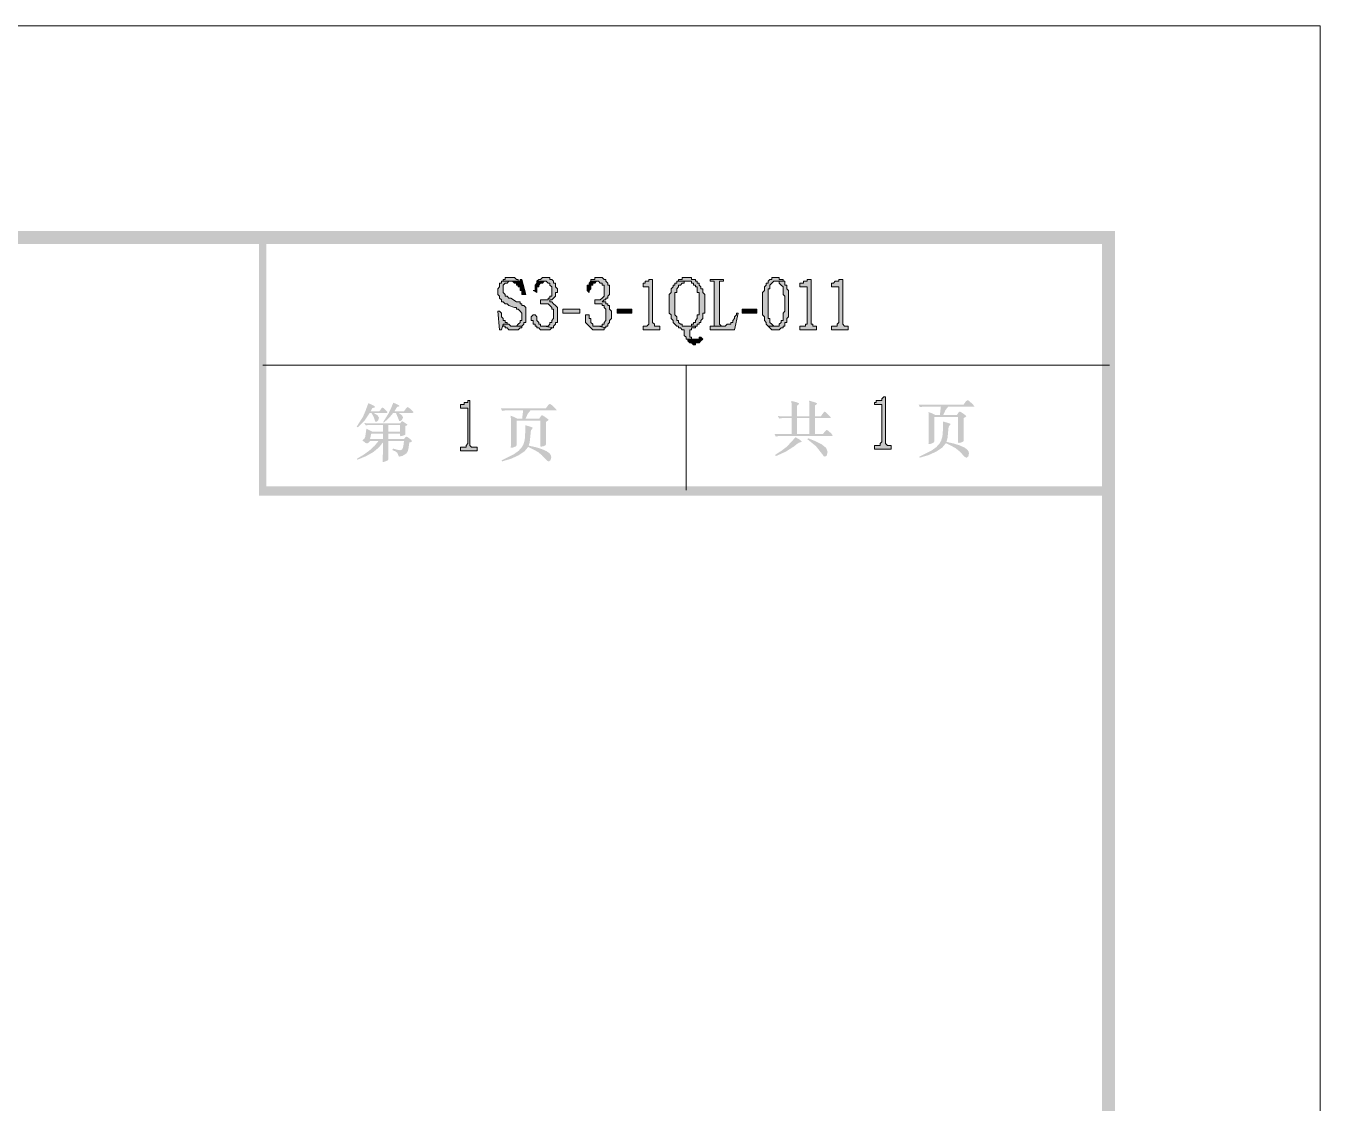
# Model space of a CAD drawing. Header units: millimetres. Extents: x 6 to 291, y 4 to 206.
# Drawn here: x 261.75 to 291.13, y 181.28 to 205.74 of the extents above; entities that cross this region are included whole.
import ezdxf

# ---------------------------------------------------------------- set-up
doc = ezdxf.new("R2010")
doc.units = ezdxf.units.MM
doc.layers.add('C00-00-00', color=7, linetype='Continuous')

msp = doc.modelspace()

# ---------------------------------------------------------------- hatches: boundary and pattern name
at = {"layer": 'C00-00-00'}
h = msp.add_hatch(color=256, dxfattribs=at)
h.dxf.hatch_style = 2
h.paths.add_polyline_path([(17.653, 201.083336), (17.907, 200.787002), (286.469659, 201.083336)])
h = msp.add_hatch(color=256, dxfattribs=at)
h.dxf.hatch_style = 2
h.paths.add_polyline_path([(17.907, 200.787002), (286.469659, 201.083336), (286.173327, 200.787002)])
h = msp.add_hatch(color=256, dxfattribs=at)
h.dxf.hatch_style = 2
h.paths.add_polyline_path([(267.038674, 195.072002), (267.207996, 195.283669), (267.038674, 200.956335)])
h = msp.add_hatch(color=256, dxfattribs=at)
h.dxf.hatch_style = 2
h.paths.add_polyline_path([(267.207996, 195.283669), (267.038674, 200.956335), (267.207996, 200.956335)])
h = msp.add_hatch(color=256, dxfattribs=at)
h.dxf.hatch_style = 2
h.paths.add_polyline_path([(286.469659, 201.083336), (286.173327, 200.787002), (286.469659, 8.636004)])
h = msp.add_hatch(color=256, dxfattribs=at)
h.dxf.hatch_style = 2
h.paths.add_polyline_path([(286.173327, 200.787002), (286.469659, 8.636004), (286.173327, 8.89001)])
h = msp.add_hatch(color=256, dxfattribs=at)
h.dxf.hatch_style = 2
h.paths.add_polyline_path([(272.541988, 199.940335), (272.541988, 199.898002), (272.499655, 199.898002), (272.499655, 199.855669), (272.499655, 199.813335), (272.457322, 199.771002), (272.457322, 199.644002), (272.499655, 199.601669), (272.499655, 199.559335), (272.541988, 199.517002), (272.541988, 199.474669), (272.584322, 199.474669), (272.626655, 199.432335), (272.668988, 199.432335), (272.711322, 199.390002), (272.838322, 199.347669), (272.880655, 199.347669), (272.880655, 199.305335), (272.922988, 199.305335), (272.965322, 199.263002), (273.007655, 199.220669), (273.007655, 199.178335), (273.007655, 199.136002), (273.007655, 199.093669), (273.007655, 199.051335), (272.965322, 199.051335), (272.965322, 199.009002), (272.922988, 198.966669), (272.880655, 198.924335), (272.795988, 198.924335), (273.007655, 198.924335), (273.049988, 198.966669), (273.049988, 199.009002), (273.092322, 199.009002), (273.092322, 199.051335), (273.092322, 199.305335), (273.092322, 199.347669), (273.049988, 199.390002), (273.007655, 199.390002), (273.007655, 199.432335), (272.965322, 199.432335), (272.965322, 199.474669), (272.922988, 199.474669), (272.880655, 199.474669), (272.753655, 199.559335), (272.711322, 199.559335), (272.668988, 199.601669), (272.626655, 199.601669), (272.626655, 199.644002), (272.584322, 199.686335), (272.584322, 199.813335), (272.584322, 199.855669), (272.626655, 199.898002), (272.668988, 199.898002), (272.711322, 199.940335), (272.753655, 199.940335)])
h = msp.add_hatch(color=256, dxfattribs=at)
h.dxf.hatch_style = 2
h.paths.add_polyline_path([(272.753668, 200.025003), (272.626668, 200.025003), (272.626668, 199.98267), (272.584335, 199.98267), (272.584335, 199.940336), (272.542001, 199.940336), (272.965335, 199.940336), (272.923001, 199.940336), (272.923001, 199.98267), (272.880668, 199.98267), (272.838335, 200.025003)])
h = msp.add_hatch(color=256, dxfattribs=at)
h.dxf.hatch_style = 2
h.paths.add_polyline_path([(273.007658, 199.98267), (272.965324, 199.98267), (272.965324, 199.940336), (272.795991, 199.940336), (272.838324, 199.898003), (272.880658, 199.898003), (272.880658, 199.85567), (272.922991, 199.85567), (272.922991, 199.813336), (272.965324, 199.813336), (272.965324, 199.771003), (272.965324, 199.72867), (273.007658, 199.72867), (273.007658, 199.686336), (273.007658, 199.644003), (273.049991, 199.644003), (273.092324, 199.644003)])
h = msp.add_hatch(color=256, dxfattribs=at)
h.dxf.hatch_style = 2
h.paths.add_polyline_path([(273.346332, 199.940335), (273.346332, 199.898002), (273.303999, 199.855669), (273.303999, 199.813335), (273.303999, 199.728669), (273.261665, 199.728669), (273.346332, 199.686335), (273.346332, 199.728669), (273.346332, 199.771002), (273.346332, 199.813335), (273.388665, 199.813335), (273.388665, 199.855669), (273.430999, 199.898002), (273.473332, 199.898002), (273.515665, 199.940335)])
h = msp.add_hatch(color=256, dxfattribs=at)
h.dxf.hatch_style = 2
h.paths.add_polyline_path([(273.558012, 200.025003), (273.473345, 200.025003), (273.431012, 199.98267), (273.388678, 199.98267), (273.346345, 199.940336), (273.515678, 199.940336), (273.558012, 199.940336), (273.600345, 199.898003), (273.642678, 199.898003), (273.642678, 199.85567), (273.685012, 199.813336), (273.685012, 199.686336), (273.685012, 199.644003), (273.685012, 199.60167), (273.642678, 199.60167), (273.642678, 199.559336), (273.600345, 199.559336), (273.600345, 199.517003), (273.558012, 199.517003), (273.515678, 199.517003), (273.431012, 199.517003), (273.431012, 199.432336), (273.558012, 199.432336), (273.600345, 199.432336), (273.642678, 199.390003), (273.685012, 199.34767), (273.685012, 199.305336), (273.727345, 199.305336), (273.727345, 199.09367), (273.685012, 199.051336), (273.685012, 199.009003), (273.642678, 199.009003), (273.642678, 198.96667), (273.600345, 198.924336), (273.558012, 198.924336), (273.515678, 198.924336), (273.727345, 198.882003), (273.727345, 198.924336), (273.769678, 198.96667), (273.769678, 199.009003), (273.812012, 199.009003), (273.812012, 199.051336), (273.812012, 199.09367), (273.812012, 199.305336), (273.812012, 199.34767), (273.769678, 199.390003), (273.727345, 199.432336), (273.685012, 199.47467), (273.642678, 199.47467), (273.642678, 199.517003), (273.685012, 199.517003), (273.727345, 199.559336), (273.769678, 199.60167), (273.769678, 199.644003), (273.769678, 199.686336), (273.812012, 199.686336), (273.812012, 199.771003), (273.769678, 199.813336), (273.769678, 199.85567), (273.769678, 199.898003), (273.727345, 199.898003), (273.727345, 199.940336), (273.685012, 199.98267), (273.642678, 199.98267), (273.642678, 200.025003)])
h = msp.add_hatch(color=256, dxfattribs=at)
h.dxf.hatch_style = 2
h.paths.add_polyline_path([(274.574003, 199.940335), (274.531669, 199.898002), (274.531669, 199.855669), (274.489336, 199.855669), (274.489336, 199.771002), (274.489336, 199.728669), (274.531669, 199.686335), (274.531669, 199.728669), (274.574003, 199.771002), (274.574003, 199.813335), (274.574003, 199.855669), (274.616336, 199.855669), (274.616336, 199.898002), (274.658669, 199.898002), (274.701003, 199.940335), (274.743336, 199.940335)])
h = msp.add_hatch(color=256, dxfattribs=at)
h.dxf.hatch_style = 2
h.paths.add_polyline_path([(274.74334, 200.025003), (274.658673, 200.025003), (274.658673, 199.98267), (274.61634, 199.98267), (274.574006, 199.98267), (274.574006, 199.940336), (274.74334, 199.940336), (274.785673, 199.898003), (274.828006, 199.898003), (274.828006, 199.85567), (274.87034, 199.85567), (274.87034, 199.813336), (274.87034, 199.686336), (274.87034, 199.644003), (274.87034, 199.60167), (274.828006, 199.559336), (274.785673, 199.517003), (274.74334, 199.517003), (274.701006, 199.517003), (274.658673, 199.517003), (274.658673, 199.432336), (274.74334, 199.432336), (274.785673, 199.432336), (274.828006, 199.432336), (274.828006, 199.390003), (274.87034, 199.390003), (274.87034, 199.34767), (274.912673, 199.305336), (274.912673, 199.263003), (274.912673, 199.09367), (274.912673, 199.051336), (274.87034, 199.009003), (274.87034, 198.96667), (274.828006, 198.96667), (274.828006, 198.924336), (274.785673, 198.924336), (274.74334, 198.924336), (274.912673, 198.882003), (274.912673, 198.924336), (274.955006, 198.924336), (274.955006, 198.96667), (274.99734, 199.009003), (274.99734, 199.051336), (275.039673, 199.09367), (275.039673, 199.263003), (274.99734, 199.305336), (274.99734, 199.34767), (274.99734, 199.390003), (274.955006, 199.390003), (274.955006, 199.432336), (274.912673, 199.432336), (274.912673, 199.47467), (274.87034, 199.47467), (274.828006, 199.47467), (274.87034, 199.517003), (274.912673, 199.517003), (274.912673, 199.559336), (274.955006, 199.559336), (274.955006, 199.60167), (274.99734, 199.644003), (274.99734, 199.686336), (274.99734, 199.72867), (274.99734, 199.771003), (274.99734, 199.85567), (274.955006, 199.85567), (274.955006, 199.898003), (274.912673, 199.940336), (274.912673, 199.98267), (274.87034, 199.98267), (274.828006, 200.025003)])
h = msp.add_hatch(color=256, dxfattribs=at)
h.dxf.hatch_style = 2
h.paths.add_polyline_path([(275.97101, 199.98267), (275.928677, 199.98267), (275.886344, 199.98267), (275.886344, 199.940336), (275.84401, 199.940336), (275.801677, 199.940336), (275.801677, 199.898003), (275.759344, 199.898003), (275.759344, 199.813336), (275.886344, 199.813336), (275.886344, 199.051336), (275.886344, 199.009003), (275.886344, 198.96667), (275.84401, 198.924336), (275.801677, 198.924336), (275.759344, 198.924336), (275.759344, 198.83967), (276.140344, 198.83967), (276.140344, 198.924336), (276.055677, 198.924336), (276.013344, 198.924336), (276.013344, 198.96667), (275.97101, 199.009003)])
h = msp.add_hatch(color=256, dxfattribs=at)
h.dxf.hatch_style = 2
h.paths.add_polyline_path([(276.521332, 199.940335), (276.521332, 199.898002), (276.478999, 199.898002), (276.478999, 199.855669), (276.436665, 199.855669), (276.436665, 199.813335), (276.394332, 199.771002), (276.394332, 199.728669), (276.394332, 199.686335), (276.351999, 199.644002), (276.351999, 199.601669), (276.351999, 199.559335), (276.351999, 199.305335), (276.351999, 199.263002), (276.351999, 199.220669), (276.394332, 199.178335), (276.394332, 199.136002), (276.394332, 199.093669), (276.436665, 199.051335), (276.436665, 199.009002), (276.478999, 198.966669), (276.521332, 198.924335), (276.563665, 198.924335), (276.563665, 198.882002), (276.605999, 198.882002), (276.648332, 198.839669), (276.690665, 198.839669), (276.690665, 198.712669), (276.732999, 198.670335), (276.732999, 198.628002), (276.775332, 198.628002), (276.944665, 198.628002), (276.902332, 198.628002), (276.859999, 198.628002), (276.859999, 198.670335), (276.817665, 198.670335), (276.817665, 198.712669), (276.817665, 198.755002), (276.817665, 198.839669), (276.859999, 198.839669), (276.859999, 198.882002), (276.902332, 198.882002), (276.944665, 198.882002), (276.944665, 198.924335), (276.690665, 198.924335), (276.648332, 198.924335), (276.648332, 198.966669), (276.605999, 198.966669), (276.563665, 199.009002), (276.563665, 199.051335), (276.521332, 199.051335), (276.521332, 199.093669), (276.521332, 199.136002), (276.478999, 199.178335), (276.478999, 199.220669), (276.478999, 199.263002), (276.478999, 199.559335), (276.478999, 199.601669), (276.478999, 199.686335), (276.521332, 199.686335), (276.521332, 199.728669), (276.521332, 199.771002), (276.563665, 199.813335), (276.563665, 199.855669), (276.605999, 199.855669), (276.648332, 199.898002), (276.690665, 199.898002), (276.690665, 199.940335), (276.775332, 199.940335)])
h = msp.add_hatch(color=256, dxfattribs=at)
h.dxf.hatch_style = 2
h.paths.add_polyline_path([(276.775322, 200.025003), (276.648322, 200.025003), (276.648322, 199.98267), (276.605988, 199.98267), (276.563655, 199.98267), (276.563655, 199.940336), (276.521322, 199.940336), (276.859988, 199.940336), (276.859988, 199.898003), (276.902322, 199.898003), (276.902322, 199.85567), (276.944655, 199.85567), (276.944655, 199.813336), (276.986988, 199.813336), (276.986988, 199.771003), (276.986988, 199.72867), (276.986988, 199.686336), (277.029322, 199.686336), (277.029322, 199.60167), (277.029322, 199.305336), (277.029322, 199.263003), (277.029322, 199.178336), (276.986988, 199.178336), (276.986988, 199.136003), (276.986988, 199.09367), (276.944655, 199.051336), (276.944655, 199.009003), (276.902322, 199.009003), (276.902322, 198.96667), (276.859988, 198.96667), (276.859988, 198.924336), (276.817655, 198.924336), (276.732988, 198.924336), (276.944655, 198.924336), (276.986988, 198.924336), (276.986988, 198.96667), (277.029322, 198.96667), (277.029322, 199.009003), (277.071655, 199.009003), (277.071655, 199.051336), (277.113988, 199.09367), (277.113988, 199.136003), (277.113988, 199.22067), (277.156322, 199.22067), (277.156322, 199.305336), (277.156322, 199.34767), (277.156322, 199.559336), (277.156322, 199.644003), (277.113988, 199.686336), (277.113988, 199.72867), (277.113988, 199.771003), (277.071655, 199.771003), (277.071655, 199.813336), (277.029322, 199.85567), (277.029322, 199.898003), (276.986988, 199.898003), (276.986988, 199.940336), (276.944655, 199.940336), (276.944655, 199.98267), (276.902322, 199.98267), (276.859988, 199.98267), (276.859988, 200.025003)])
h = msp.add_hatch(color=256, dxfattribs=at)
h.dxf.hatch_style = 2
h.paths.add_polyline_path([(277.579665, 199.98267), (277.283332, 199.98267), (277.283332, 199.940336), (277.367999, 199.940336), (277.367999, 199.898003), (277.367999, 198.96667), (277.367999, 198.924336), (277.537332, 198.924336), (277.494999, 198.96667), (277.494999, 199.009003), (277.494999, 199.85567), (277.494999, 199.898003), (277.494999, 199.940336), (277.579665, 199.940336)])
h = msp.add_hatch(color=256, dxfattribs=at)
h.dxf.hatch_style = 2
h.paths.add_polyline_path([(278.764994, 200.025003), (278.680327, 200.025003), (278.680327, 199.98267), (278.637994, 199.98267), (278.59566, 199.940336), (278.59566, 199.898003), (278.553327, 199.898003), (278.553327, 199.85567), (278.510994, 199.813336), (278.510994, 199.771003), (278.510994, 199.72867), (278.46866, 199.686336), (278.46866, 199.559336), (278.46866, 199.517003), (278.46866, 199.47467), (278.46866, 199.432336), (278.46866, 199.34767), (278.46866, 199.305336), (278.46866, 199.178336), (278.510994, 199.136003), (278.510994, 199.09367), (278.510994, 199.051336), (278.553327, 199.009003), (278.553327, 198.96667), (278.59566, 198.924336), (278.764994, 198.924336), (278.72266, 198.924336), (278.680327, 198.96667), (278.637994, 199.009003), (278.637994, 199.051336), (278.637994, 199.09367), (278.59566, 199.09367), (278.59566, 199.178336), (278.59566, 199.644003), (278.59566, 199.686336), (278.59566, 199.771003), (278.637994, 199.771003), (278.637994, 199.813336), (278.637994, 199.85567), (278.680327, 199.898003), (278.72266, 199.940336), (278.764994, 199.940336), (278.934327, 199.940336), (278.934327, 199.98267), (278.891994, 199.98267), (278.84966, 199.98267), (278.84966, 200.025003)])
h = msp.add_hatch(color=256, dxfattribs=at)
h.dxf.hatch_style = 2
h.paths.add_polyline_path([(278.934331, 199.940335), (278.764997, 199.940335), (278.807331, 199.940335), (278.849664, 199.940335), (278.849664, 199.898002), (278.891997, 199.855669), (278.934331, 199.813335), (278.934331, 199.771002), (278.934331, 199.728669), (278.934331, 199.644002), (278.976664, 199.601669), (278.976664, 199.347669), (278.976664, 199.305335), (278.976664, 199.263002), (278.934331, 199.220669), (278.934331, 199.136002), (278.934331, 199.093669), (278.934331, 199.051335), (278.891997, 199.051335), (278.891997, 199.009002), (278.849664, 198.966669), (278.849664, 198.924335), (278.807331, 198.924335), (278.595664, 198.924335), (278.637997, 198.882002), (278.680331, 198.839669), (278.722664, 198.839669), (278.807331, 198.839669), (278.849664, 198.839669), (278.891997, 198.882002), (278.934331, 198.882002), (278.934331, 198.924335), (278.976664, 198.924335), (278.976664, 198.966669), (278.976664, 199.009002), (279.018997, 199.009002), (279.018997, 199.051335), (279.018997, 199.093669), (279.061331, 199.136002), (279.061331, 199.220669), (279.061331, 199.644002), (279.061331, 199.686335), (279.061331, 199.728669), (279.018997, 199.771002), (279.018997, 199.813335), (279.018997, 199.855669), (278.976664, 199.855669), (278.976664, 199.898002), (278.976664, 199.940335)])
h = msp.add_hatch(color=256, dxfattribs=at)
h.dxf.hatch_style = 2
h.paths.add_polyline_path([(279.569337, 199.98267), (279.527004, 199.98267), (279.484671, 199.98267), (279.484671, 199.940336), (279.442337, 199.940336), (279.400004, 199.940336), (279.400004, 199.898003), (279.315337, 199.898003), (279.315337, 199.813336), (279.484671, 199.813336), (279.484671, 199.051336), (279.484671, 198.96667), (279.442337, 198.96667), (279.442337, 198.924336), (279.400004, 198.924336), (279.315337, 198.924336), (279.315337, 198.83967), (279.696337, 198.83967), (279.696337, 198.924336), (279.654004, 198.924336), (279.611671, 198.924336), (279.611671, 198.96667), (279.569337, 198.96667)])
h = msp.add_hatch(color=256, dxfattribs=at)
h.dxf.hatch_style = 2
h.paths.add_polyline_path([(280.288996, 199.98267), (280.204329, 199.98267), (280.204329, 199.940336), (280.161996, 199.940336), (280.119663, 199.940336), (280.077329, 199.898003), (280.034996, 199.898003), (280.034996, 199.813336), (280.204329, 199.813336), (280.204329, 199.051336), (280.204329, 199.009003), (280.161996, 198.96667), (280.161996, 198.924336), (280.119663, 198.924336), (280.034996, 198.924336), (280.034996, 198.83967), (280.415996, 198.83967), (280.415996, 198.924336), (280.373663, 198.924336), (280.331329, 198.924336), (280.288996, 198.96667), (280.288996, 199.009003), (280.288996, 199.051336)])
h = msp.add_hatch(color=256, dxfattribs=at)
h.dxf.hatch_style = 2
h.paths.add_polyline_path([(272.499678, 199.263003), (272.457345, 199.263003), (272.499678, 198.839669), (272.542012, 198.839669), (272.584345, 198.966669), (272.711345, 198.966669), (272.669012, 198.966669), (272.669012, 199.009003), (272.626678, 199.009003), (272.626678, 199.051336), (272.584345, 199.051336), (272.584345, 199.093669), (272.542012, 199.136003), (272.542012, 199.178336), (272.542012, 199.220669)])
h = msp.add_hatch(color=256, dxfattribs=at)
h.dxf.hatch_style = 2
h.paths.add_polyline_path([(273.938996, 199.305336), (274.320013, 199.305336), (274.320013, 199.220669), (273.938996, 199.220669)])
h = msp.add_hatch(color=256, dxfattribs=at)
h.dxf.hatch_style = 2
h.paths.add_polyline_path([(275.166667, 199.305336), (275.505341, 199.305336), (275.505341, 199.220669), (275.166667, 199.220669)])
h = msp.add_hatch(color=256, dxfattribs=at)
h.dxf.hatch_style = 2
h.paths.add_polyline_path([(277.875997, 199.220669), (277.875997, 199.178336), (277.833664, 199.136003), (277.833664, 199.093669), (277.791331, 199.051336), (277.791331, 199.009003), (277.748997, 199.009003), (277.748997, 198.966669), (277.706664, 198.966669), (277.664331, 198.966669), (277.621997, 198.924336), (277.325664, 198.924336), (277.283331, 198.924336), (277.283331, 198.839669), (277.833664, 198.839669), (277.918331, 199.220669)])
h = msp.add_hatch(color=256, dxfattribs=at)
h.dxf.hatch_style = 2
h.paths.add_polyline_path([(278.002992, 199.305336), (278.341667, 199.305336), (278.341667, 199.220669), (278.002992, 199.220669)])
h = msp.add_hatch(color=256, dxfattribs=at)
h.dxf.hatch_style = 2
h.paths.add_polyline_path([(272.711326, 198.96667), (272.584326, 198.96667), (272.584326, 198.924336), (272.626659, 198.924336), (272.626659, 198.882003), (272.668992, 198.882003), (272.711326, 198.83967), (272.753659, 198.83967), (272.880659, 198.83967), (272.922992, 198.83967), (272.965326, 198.882003), (273.007659, 198.882003), (273.007659, 198.924336), (272.795992, 198.924336), (272.753659, 198.924336)])
h = msp.add_hatch(color=256, dxfattribs=at)
h.dxf.hatch_style = 2
h.paths.add_polyline_path([(273.30399, 199.178336), (273.261656, 199.178336), (273.219323, 199.136003), (273.219323, 199.051336), (273.261656, 199.051336), (273.261656, 199.009003), (273.261656, 198.966669), (273.30399, 198.966669), (273.30399, 198.924336), (273.346323, 198.924336), (273.346323, 198.882003), (273.388656, 198.882003), (273.43099, 198.839669), (273.473323, 198.839669), (273.55799, 198.839669), (273.600323, 198.839669), (273.642656, 198.839669), (273.68499, 198.882003), (273.727323, 198.882003), (273.515656, 198.924336), (273.473323, 198.924336), (273.43099, 198.924336), (273.43099, 198.966669), (273.388656, 198.966669), (273.388656, 199.009003), (273.346323, 199.051336), (273.346323, 199.093669), (273.346323, 199.136003)])
h = msp.add_hatch(color=256, dxfattribs=at)
h.dxf.hatch_style = 2
h.paths.add_polyline_path([(274.489318, 199.178336), (274.446984, 199.178336), (274.446984, 199.136003), (274.446984, 199.051336), (274.446984, 199.009003), (274.489318, 198.966669), (274.531651, 198.924336), (274.573984, 198.882003), (274.616318, 198.839669), (274.658651, 198.839669), (274.700984, 198.839669), (274.785651, 198.839669), (274.827984, 198.839669), (274.870318, 198.839669), (274.870318, 198.882003), (274.912651, 198.882003), (274.743318, 198.924336), (274.658651, 198.924336), (274.616318, 198.924336), (274.616318, 198.966669), (274.573984, 199.009003), (274.573984, 199.051336), (274.573984, 199.093669), (274.531651, 199.093669), (274.531651, 199.136003), (274.531651, 199.178336)])
h = msp.add_hatch(color=256, dxfattribs=at)
h.dxf.hatch_style = 2
h.paths.add_polyline_path([(277.071654, 198.670336), (277.02932, 198.670336), (277.02932, 198.628002), (276.986987, 198.628002), (276.77532, 198.628002), (276.77532, 198.585669), (276.817654, 198.543336), (276.859987, 198.543336), (276.90232, 198.501002), (276.944654, 198.501002), (276.944654, 198.543336), (276.986987, 198.543336), (277.02932, 198.543336), (277.071654, 198.585669), (277.113987, 198.628002)])
h = msp.add_hatch(color=256, dxfattribs=at)
h.paths.add_polyline_path([(270.11569, 196.992229), (270.330664, 196.992229), (270.385785, 197.063887), (270.413346, 197.085935), (270.457443, 197.058375), (270.512565, 197.008765), (270.53737, 196.982583), (270.545638, 196.964668), (270.512565, 196.948132), (270.214909, 196.948132), (270.2845, 196.898522), (270.308615, 196.848913), (270.281055, 196.793791), (270.254872, 196.771743), (270.236957, 196.766231), (270.220421, 196.771743), (270.209397, 196.804816), (270.148763, 196.948132), (270.082617, 196.948132), (269.99649, 196.844779), (269.873155, 196.733158), (269.856619, 196.744182), (269.977886, 196.937107), (270.030941, 197.048728), (270.088129, 197.185154), (270.187348, 197.141057), (270.219732, 197.120386), (270.231445, 197.107984), (270.209397, 197.09696), (270.176324, 197.091448), (270.154275, 197.058375)])
h.paths.add_polyline_path([(269.575499, 196.992229), (269.773936, 196.992229), (269.823546, 197.063887), (269.845594, 197.074911), (269.865576, 197.062509), (269.906228, 197.025302), (269.943435, 196.986717), (269.955837, 196.964668), (269.933789, 196.948132), (269.647157, 196.948132), (269.729839, 196.898522), (269.762912, 196.843401), (269.740864, 196.777255), (269.716748, 196.755206), (269.696766, 196.749694), (269.676785, 196.757962), (269.669206, 196.782767), (269.640956, 196.865449), (269.592035, 196.948132), (269.547938, 196.948132), (269.428049, 196.767609), (269.283355, 196.628427), (269.255794, 196.639451), (269.39911, 196.865449), (269.45561, 196.997052), (269.520377, 197.17413), (269.608572, 197.135545), (269.641645, 197.115563), (269.658181, 197.107984), (269.669206, 197.091448), (269.660937, 197.074222), (269.636133, 197.069399), (269.608572, 197.058375)])
h.paths.add_polyline_path([(269.608572, 196.529208), (269.851107, 196.529208), (269.851107, 196.678036), (269.514865, 196.678036), (269.465256, 196.667012), (269.426671, 196.722133), (269.498329, 196.716621), (270.242469, 196.716621), (270.275542, 196.755206), (270.292079, 196.766231), (270.307926, 196.755206), (270.352712, 196.727645), (270.392676, 196.699396), (270.407834, 196.683548), (270.396121, 196.669768), (270.363737, 196.655988), (270.363737, 196.606378), (270.363737, 196.551946), (270.363737, 196.518184), (270.363737, 196.474086), (270.352712, 196.452038), (270.303103, 196.435501), (270.269341, 196.425855), (270.247982, 196.424477), (270.242469, 196.441014), (270.242469, 196.485111), (269.972374, 196.485111), (269.972374, 196.358331), (270.330664, 196.358331), (270.358225, 196.396916), (270.385785, 196.413453), (270.411279, 196.401739), (270.457443, 196.369356), (270.497407, 196.33077), (270.512565, 196.308722), (270.496717, 196.292874), (270.451931, 196.281161), (270.429883, 196.132333), (270.411968, 196.074455), (270.385785, 196.033114), (270.297591, 195.977993), (270.253494, 195.96559), (270.225933, 195.961456), (270.208708, 195.968346), (270.203884, 195.983505), (270.176324, 196.049651), (270.135671, 196.0779), (270.066081, 196.110284), (270.082617, 196.143357), (270.185281, 196.113729), (270.242469, 196.104772), (270.286567, 196.121309), (270.300347, 196.146802), (270.314127, 196.192967), (270.330664, 196.314234), (269.972374, 196.314234), (269.972374, 196.033114), (269.972374, 195.939408), (269.972374, 195.889798), (269.957216, 195.873262), (269.917252, 195.856725), (269.875911, 195.841567), (269.851107, 195.834677), (269.845594, 195.856725), (269.845594, 195.917359), (269.851107, 196.033114), (269.851107, 196.281161), (269.756022, 196.1642), (269.627864, 196.060675), (269.466634, 195.969552), (269.272331, 195.889798), (269.261306, 195.911847), (269.416249, 196.004951), (269.550005, 196.102705), (269.662057, 196.205627), (269.751888, 196.314234), (269.558962, 196.314234), (269.531402, 196.281161), (269.492817, 196.259113), (269.459744, 196.270137), (269.431494, 196.292185), (269.382574, 196.33077), (269.426671, 196.363843), (269.448719, 196.402428), (269.465256, 196.512672), (269.47628, 196.595354)])
h.paths.add_polyline_path([(269.972374, 196.529208), (270.242469, 196.529208), (270.242469, 196.678036), (269.972374, 196.678036)])
h.paths.add_polyline_path([(269.851107, 196.485111), (269.586523, 196.485111), (269.558962, 196.358331), (269.851107, 196.358331)])
h = msp.add_hatch(color=256, dxfattribs=at)
h.dxf.hatch_style = 2
h.paths.add_polyline_path([(271.822329, 197.231002), (271.779996, 197.231002), (271.779996, 197.188669), (271.737663, 197.188669), (271.695329, 197.188669), (271.695329, 197.146336), (271.652996, 197.146336), (271.610663, 197.146336), (271.610663, 197.061669), (271.779996, 197.061669), (271.779996, 196.257336), (271.737663, 196.215002), (271.737663, 196.172669), (271.610663, 196.172669), (271.610663, 196.088002), (271.991663, 196.088002), (271.991663, 196.172669), (271.864663, 196.172669), (271.822329, 196.215002)])
h = msp.add_hatch(color=256, dxfattribs=at)
h.paths.add_polyline_path([(272.907511, 196.821352), (273.012242, 196.821352), (273.034291, 197.008765), (272.620879, 197.008765), (272.560245, 196.997741), (272.527173, 197.058375), (272.598831, 197.052863), (273.546921, 197.052863), (273.607555, 197.135545), (273.640627, 197.157593), (273.672322, 197.141057), (273.728822, 197.091448), (273.778431, 197.04046), (273.794968, 197.014277), (273.767407, 197.008765), (273.199655, 197.008765), (273.1404, 196.933662), (273.089412, 196.821352), (273.398093, 196.821352), (273.44219, 196.887498), (273.464239, 196.898522), (273.48422, 196.890254), (273.524872, 196.865449), (273.591018, 196.81584), (273.613067, 196.793791), (273.597219, 196.775877), (273.552433, 196.749694), (273.552433, 196.341795), (273.552433, 196.275649), (273.552433, 196.237064), (273.540031, 196.215704), (273.502824, 196.198479), (273.458726, 196.188833), (273.431166, 196.187455), (273.425653, 196.203991), (273.425653, 196.777255), (272.885462, 196.777255), (272.885462, 196.220527), (272.87995, 196.203991), (272.857902, 196.187455), (272.80278, 196.165406), (272.758683, 196.159894), (272.753171, 196.170918), (272.758683, 196.220527), (272.758683, 196.281161), (272.758683, 196.358331), (272.758683, 196.766231), (272.753171, 196.887498), (272.82414, 196.862693)])
h.paths.add_polyline_path([(273.150046, 196.181942), (273.066675, 196.081346), (272.92956, 195.989017), (272.754549, 195.90978), (272.554733, 195.851213), (272.543709, 195.873262), (272.819317, 196.011066), (272.926115, 196.087547), (272.995706, 196.159894), (273.039803, 196.234308), (273.067364, 196.325258), (273.074598, 196.381069), (273.079766, 196.45755), (273.082866, 196.554702), (273.0839, 196.672524), (273.157108, 196.652973), (273.21068, 196.636006), (273.24358, 196.622139), (273.254777, 196.61189), (273.23824, 196.589842), (273.216192, 196.562281), (273.207923, 196.524385), (273.199655, 196.441014), (273.191387, 196.349374), (273.183119, 196.286673), (273.16107, 196.209503), (273.32988, 196.172296), (273.469751, 196.126821), (273.56828, 196.082724), (273.629603, 196.038626), (273.661987, 195.996596), (273.6737, 195.950432), (273.657164, 195.878774), (273.618579, 195.851213), (273.584817, 195.863616), (273.546921, 195.900823), (273.456659, 195.995907), (273.370532, 196.066187), (273.272691, 196.119931)])
h = msp.add_hatch(color=256, dxfattribs=at)
h.paths.add_polyline_path([(279.129835, 196.470735), (279.129835, 196.834537), (278.909349, 196.834537), (278.848715, 196.823512), (278.815642, 196.884146), (278.8873, 196.873122), (279.129835, 196.873122), (279.129835, 197.09912), (279.124323, 197.2259), (279.229053, 197.198339), (279.269706, 197.18318), (279.289687, 197.17629), (279.300711, 197.165266), (279.288309, 197.144595), (279.251102, 197.115656), (279.251102, 196.873122), (279.532222, 196.873122), (279.532222, 197.104632), (279.52671, 197.231412), (279.606291, 197.208674), (279.663136, 197.190071), (279.697242, 197.175601), (279.708611, 197.165266), (279.696208, 197.147351), (279.659001, 197.121169), (279.659001, 196.873122), (279.791293, 196.873122), (279.857439, 196.966828), (279.879488, 196.983365), (279.903603, 196.966828), (279.956658, 196.917219), (280.006267, 196.866921), (280.022803, 196.845561), (279.995243, 196.834537), (279.659001, 196.834537), (279.659001, 196.470735), (279.83539, 196.470735), (279.907048, 196.553417), (279.923585, 196.569953), (279.956658, 196.547905), (280.022803, 196.492783), (280.050364, 196.459021), (280.061389, 196.437662), (280.044852, 196.426637), (278.832178, 196.426637), (278.771545, 196.415613), (278.738472, 196.476247), (278.81013, 196.470735)])
h.paths.add_polyline_path([(279.251102, 196.834537), (279.251102, 196.470735), (279.532222, 196.470735), (279.532222, 196.834537)])
h.paths.add_polyline_path([(279.218029, 196.399077), (279.278663, 196.366693), (279.32276, 196.338443), (279.350321, 196.312949), (279.361345, 196.299858), (279.339297, 196.288834), (279.289687, 196.272297), (279.246968, 196.243358), (279.179444, 196.189615), (278.997543, 196.07386), (278.766033, 195.969129), (278.760521, 196.002202), (278.904525, 196.097286), (279.019592, 196.184103)])
h.paths.add_polyline_path([(279.504661, 196.377028), (279.678294, 196.307437), (279.818854, 196.233712), (279.913249, 196.157231), (279.945633, 196.068347), (279.929097, 195.991177), (279.890512, 195.958104), (279.857439, 195.969129), (279.83539, 196.002202), (279.682428, 196.197194), (279.488125, 196.354979)])
h = msp.add_hatch(color=256, dxfattribs=at)
h.dxf.hatch_style = 2
h.paths.add_polyline_path([(281.262677, 197.315669), (281.220344, 197.315669), (281.17801, 197.273336), (281.17801, 197.231002), (281.135677, 197.231002), (281.093344, 197.231002), (281.05101, 197.231002), (281.05101, 197.188669), (281.008677, 197.188669), (281.008677, 197.146336), (281.17801, 197.146336), (281.17801, 196.342002), (281.17801, 196.299669), (281.135677, 196.257336), (281.135677, 196.215002), (281.008677, 196.215002), (281.008677, 196.130336), (281.389677, 196.130336), (281.389677, 196.215002), (281.30501, 196.215002), (281.262677, 196.257336), (281.262677, 196.299669)])
h = msp.add_hatch(color=256, dxfattribs=at)
h.paths.add_polyline_path([(282.390189, 196.906195), (282.49492, 196.906195), (282.516968, 197.093608), (282.103557, 197.093608), (282.042923, 197.082584), (282.00985, 197.143217), (282.081508, 197.137705), (283.029599, 197.137705), (283.090232, 197.220387), (283.123305, 197.242436), (283.155, 197.2259), (283.2115, 197.17629), (283.261109, 197.125303), (283.277645, 197.09912), (283.250085, 197.093608), (282.682333, 197.093608), (282.623077, 197.018505), (282.57209, 196.906195), (282.88077, 196.906195), (282.924868, 196.972341), (282.946916, 196.983365), (282.966898, 196.975097), (283.00755, 196.950292), (283.073696, 196.900683), (283.095744, 196.878634), (283.079897, 196.860719), (283.035111, 196.834537), (283.035111, 196.426637), (283.035111, 196.360492), (283.035111, 196.321906), (283.022708, 196.300547), (282.985501, 196.283321), (282.941404, 196.273675), (282.913843, 196.272297), (282.908331, 196.288834), (282.908331, 196.862097), (282.36814, 196.862097), (282.36814, 196.30537), (282.362628, 196.288834), (282.34058, 196.272297), (282.285458, 196.250248), (282.241361, 196.244736), (282.235849, 196.255761), (282.241361, 196.30537), (282.241361, 196.366004), (282.241361, 196.443174), (282.241361, 196.851073), (282.235849, 196.972341), (282.306818, 196.947536)])
h.paths.add_polyline_path([(282.632724, 196.266785), (282.549352, 196.166188), (282.412238, 196.07386), (282.237227, 195.994622), (282.037411, 195.936056), (282.026387, 195.958104), (282.301994, 196.095908), (282.408792, 196.172389), (282.478383, 196.244736), (282.522481, 196.31915), (282.550041, 196.410101), (282.557276, 196.465911), (282.562444, 196.542393), (282.565544, 196.639544), (282.566578, 196.757367), (282.639786, 196.737816), (282.693357, 196.720849), (282.726258, 196.706982), (282.737455, 196.696733), (282.720918, 196.674684), (282.698869, 196.647123), (282.690601, 196.609227), (282.682333, 196.525856), (282.674065, 196.434217), (282.665797, 196.371516), (282.643748, 196.294346), (282.812558, 196.257139), (282.952428, 196.211663), (283.050958, 196.167566), (283.112281, 196.123469), (283.144665, 196.081439), (283.156378, 196.035275), (283.139842, 195.963617), (283.101257, 195.936056), (283.067495, 195.948458), (283.029599, 195.985665), (282.939337, 196.08075), (282.85321, 196.15103), (282.755369, 196.204773)])
h = msp.add_hatch(color=256, dxfattribs=at)
h.dxf.hatch_style = 2
h.paths.add_polyline_path([(286.342664, 195.072002), (286.342664, 195.283669), (267.038674, 195.072002)])
h = msp.add_hatch(color=256, dxfattribs=at)
h.dxf.hatch_style = 2
h.paths.add_polyline_path([(286.342664, 195.283669), (267.038674, 195.072002), (267.207996, 195.283669)])

# ---------------------------------------------------------------- linework, layer by layer
at = {"layer": 'C00-00-00', "lineweight": 15}
for points in [[(291.126319, 205.740002), (5.799667, 205.740002), (5.799667, 3.979343), (291.126319, 3.979343)], [(291.126319, 3.979343), (291.126319, 205.740002)], [(291.126319, 205.740002), (291.126319, 3.979343)], [(286.342664, 198.035336), (267.123327, 198.035336)], [(276.733012, 195.199002), (276.733012, 198.035336)]]:
    msp.add_lwpolyline(points, dxfattribs=at)
at = {"layer": 'C00-00-00', "lineweight": 13}
for points in [[(272.541988, 199.940335), (272.541988, 199.898002), (272.499655, 199.898002), (272.499655, 199.855669), (272.499655, 199.813335), (272.457322, 199.771002), (272.457322, 199.644002), (272.499655, 199.601669), (272.499655, 199.559335), (272.541988, 199.517002), (272.541988, 199.474669), (272.584322, 199.474669), (272.626655, 199.432335), (272.668988, 199.432335), (272.711322, 199.390002), (272.838322, 199.347669), (272.880655, 199.347669), (272.880655, 199.305335), (272.922988, 199.305335), (272.965322, 199.263002), (273.007655, 199.220669), (273.007655, 199.178335), (273.007655, 199.136002), (273.007655, 199.093669), (273.007655, 199.051335), (272.965322, 199.051335), (272.965322, 199.009002), (272.922988, 198.966669), (272.880655, 198.924335), (272.795988, 198.924335), (273.007655, 198.924335), (273.049988, 198.966669), (273.049988, 199.009002), (273.092322, 199.009002), (273.092322, 199.051335), (273.092322, 199.305335), (273.092322, 199.347669), (273.049988, 199.390002), (273.007655, 199.390002), (273.007655, 199.432335), (272.965322, 199.432335), (272.965322, 199.474669), (272.922988, 199.474669), (272.880655, 199.474669), (272.753655, 199.559335), (272.711322, 199.559335), (272.668988, 199.601669), (272.626655, 199.601669), (272.626655, 199.644002), (272.584322, 199.686335), (272.584322, 199.813335), (272.584322, 199.855669), (272.626655, 199.898002), (272.668988, 199.898002), (272.711322, 199.940335), (272.753655, 199.940335)], [(272.753668, 200.025003), (272.626668, 200.025003), (272.626668, 199.98267), (272.584335, 199.98267), (272.584335, 199.940336), (272.542001, 199.940336), (272.965335, 199.940336), (272.923001, 199.940336), (272.923001, 199.98267), (272.880668, 199.98267), (272.838335, 200.025003)], [(273.007658, 199.98267), (272.965324, 199.98267), (272.965324, 199.940336), (272.795991, 199.940336), (272.838324, 199.898003), (272.880658, 199.898003), (272.880658, 199.85567), (272.922991, 199.85567), (272.922991, 199.813336), (272.965324, 199.813336), (272.965324, 199.771003), (272.965324, 199.72867), (273.007658, 199.72867), (273.007658, 199.686336), (273.007658, 199.644003), (273.049991, 199.644003), (273.092324, 199.644003)], [(273.346332, 199.940335), (273.346332, 199.898002), (273.303999, 199.855669), (273.303999, 199.813335), (273.303999, 199.728669), (273.261665, 199.728669), (273.346332, 199.686335), (273.346332, 199.728669), (273.346332, 199.771002), (273.346332, 199.813335), (273.388665, 199.813335), (273.388665, 199.855669), (273.430999, 199.898002), (273.473332, 199.898002), (273.515665, 199.940335)], [(273.558012, 200.025003), (273.473345, 200.025003), (273.431012, 199.98267), (273.388678, 199.98267), (273.346345, 199.940336), (273.515678, 199.940336), (273.558012, 199.940336), (273.600345, 199.898003), (273.642678, 199.898003), (273.642678, 199.85567), (273.685012, 199.813336), (273.685012, 199.686336), (273.685012, 199.644003), (273.685012, 199.60167), (273.642678, 199.60167), (273.642678, 199.559336), (273.600345, 199.559336), (273.600345, 199.517003), (273.558012, 199.517003), (273.515678, 199.517003), (273.431012, 199.517003), (273.431012, 199.432336), (273.558012, 199.432336), (273.600345, 199.432336), (273.642678, 199.390003), (273.685012, 199.34767), (273.685012, 199.305336), (273.727345, 199.305336), (273.727345, 199.09367), (273.685012, 199.051336), (273.685012, 199.009003), (273.642678, 199.009003), (273.642678, 198.96667), (273.600345, 198.924336), (273.558012, 198.924336), (273.515678, 198.924336), (273.727345, 198.882003), (273.727345, 198.924336), (273.769678, 198.96667), (273.769678, 199.009003), (273.812012, 199.009003), (273.812012, 199.051336), (273.812012, 199.09367), (273.812012, 199.305336), (273.812012, 199.34767), (273.769678, 199.390003), (273.727345, 199.432336), (273.685012, 199.47467), (273.642678, 199.47467), (273.642678, 199.517003), (273.685012, 199.517003), (273.727345, 199.559336), (273.769678, 199.60167), (273.769678, 199.644003), (273.769678, 199.686336), (273.812012, 199.686336), (273.812012, 199.771003), (273.769678, 199.813336), (273.769678, 199.85567), (273.769678, 199.898003), (273.727345, 199.898003), (273.727345, 199.940336), (273.685012, 199.98267), (273.642678, 199.98267), (273.642678, 200.025003)], [(274.574003, 199.940335), (274.531669, 199.898002), (274.531669, 199.855669), (274.489336, 199.855669), (274.489336, 199.771002), (274.489336, 199.728669), (274.531669, 199.686335), (274.531669, 199.728669), (274.574003, 199.771002), (274.574003, 199.813335), (274.574003, 199.855669), (274.616336, 199.855669), (274.616336, 199.898002), (274.658669, 199.898002), (274.701003, 199.940335), (274.743336, 199.940335)], [(274.74334, 200.025003), (274.658673, 200.025003), (274.658673, 199.98267), (274.61634, 199.98267), (274.574006, 199.98267), (274.574006, 199.940336), (274.74334, 199.940336), (274.785673, 199.898003), (274.828006, 199.898003), (274.828006, 199.85567), (274.87034, 199.85567), (274.87034, 199.813336), (274.87034, 199.686336), (274.87034, 199.644003), (274.87034, 199.60167), (274.828006, 199.559336), (274.785673, 199.517003), (274.74334, 199.517003), (274.701006, 199.517003), (274.658673, 199.517003), (274.658673, 199.432336), (274.74334, 199.432336), (274.785673, 199.432336), (274.828006, 199.432336), (274.828006, 199.390003), (274.87034, 199.390003), (274.87034, 199.34767), (274.912673, 199.305336), (274.912673, 199.263003), (274.912673, 199.09367), (274.912673, 199.051336), (274.87034, 199.009003), (274.87034, 198.96667), (274.828006, 198.96667), (274.828006, 198.924336), (274.785673, 198.924336), (274.74334, 198.924336), (274.912673, 198.882003), (274.912673, 198.924336), (274.955006, 198.924336), (274.955006, 198.96667), (274.99734, 199.009003), (274.99734, 199.051336), (275.039673, 199.09367), (275.039673, 199.263003), (274.99734, 199.305336), (274.99734, 199.34767), (274.99734, 199.390003), (274.955006, 199.390003), (274.955006, 199.432336), (274.912673, 199.432336), (274.912673, 199.47467), (274.87034, 199.47467), (274.828006, 199.47467), (274.87034, 199.517003), (274.912673, 199.517003), (274.912673, 199.559336), (274.955006, 199.559336), (274.955006, 199.60167), (274.99734, 199.644003), (274.99734, 199.686336), (274.99734, 199.72867), (274.99734, 199.771003), (274.99734, 199.85567), (274.955006, 199.85567), (274.955006, 199.898003), (274.912673, 199.940336), (274.912673, 199.98267), (274.87034, 199.98267), (274.828006, 200.025003)], [(275.97101, 199.98267), (275.928677, 199.98267), (275.886344, 199.98267), (275.886344, 199.940336), (275.84401, 199.940336), (275.801677, 199.940336), (275.801677, 199.898003), (275.759344, 199.898003), (275.759344, 199.813336), (275.886344, 199.813336), (275.886344, 199.051336), (275.886344, 199.009003), (275.886344, 198.96667), (275.84401, 198.924336), (275.801677, 198.924336), (275.759344, 198.924336), (275.759344, 198.83967), (276.140344, 198.83967), (276.140344, 198.924336), (276.055677, 198.924336), (276.013344, 198.924336), (276.013344, 198.96667), (275.97101, 199.009003)], [(276.521332, 199.940335), (276.521332, 199.898002), (276.478999, 199.898002), (276.478999, 199.855669), (276.436665, 199.855669), (276.436665, 199.813335), (276.394332, 199.771002), (276.394332, 199.728669), (276.394332, 199.686335), (276.351999, 199.644002), (276.351999, 199.601669), (276.351999, 199.559335), (276.351999, 199.305335), (276.351999, 199.263002), (276.351999, 199.220669), (276.394332, 199.178335), (276.394332, 199.136002), (276.394332, 199.093669), (276.436665, 199.051335), (276.436665, 199.009002), (276.478999, 198.966669), (276.521332, 198.924335), (276.563665, 198.924335), (276.563665, 198.882002), (276.605999, 198.882002), (276.648332, 198.839669), (276.690665, 198.839669), (276.690665, 198.712669), (276.732999, 198.670335), (276.732999, 198.628002), (276.775332, 198.628002), (276.944665, 198.628002), (276.902332, 198.628002), (276.859999, 198.628002), (276.859999, 198.670335), (276.817665, 198.670335), (276.817665, 198.712669), (276.817665, 198.755002), (276.817665, 198.839669), (276.859999, 198.839669), (276.859999, 198.882002), (276.902332, 198.882002), (276.944665, 198.882002), (276.944665, 198.924335), (276.690665, 198.924335), (276.648332, 198.924335), (276.648332, 198.966669), (276.605999, 198.966669), (276.563665, 199.009002), (276.563665, 199.051335), (276.521332, 199.051335), (276.521332, 199.093669), (276.521332, 199.136002), (276.478999, 199.178335), (276.478999, 199.220669), (276.478999, 199.263002), (276.478999, 199.559335), (276.478999, 199.601669), (276.478999, 199.686335), (276.521332, 199.686335), (276.521332, 199.728669), (276.521332, 199.771002), (276.563665, 199.813335), (276.563665, 199.855669), (276.605999, 199.855669), (276.648332, 199.898002), (276.690665, 199.898002), (276.690665, 199.940335), (276.775332, 199.940335)], [(276.775322, 200.025003), (276.648322, 200.025003), (276.648322, 199.98267), (276.605988, 199.98267), (276.563655, 199.98267), (276.563655, 199.940336), (276.521322, 199.940336), (276.859988, 199.940336), (276.859988, 199.898003), (276.902322, 199.898003), (276.902322, 199.85567), (276.944655, 199.85567), (276.944655, 199.813336), (276.986988, 199.813336), (276.986988, 199.771003), (276.986988, 199.72867), (276.986988, 199.686336), (277.029322, 199.686336), (277.029322, 199.60167), (277.029322, 199.305336), (277.029322, 199.263003), (277.029322, 199.178336), (276.986988, 199.178336), (276.986988, 199.136003), (276.986988, 199.09367), (276.944655, 199.051336), (276.944655, 199.009003), (276.902322, 199.009003), (276.902322, 198.96667), (276.859988, 198.96667), (276.859988, 198.924336), (276.817655, 198.924336), (276.732988, 198.924336), (276.944655, 198.924336), (276.986988, 198.924336), (276.986988, 198.96667), (277.029322, 198.96667), (277.029322, 199.009003), (277.071655, 199.009003), (277.071655, 199.051336), (277.113988, 199.09367), (277.113988, 199.136003), (277.113988, 199.22067), (277.156322, 199.22067), (277.156322, 199.305336), (277.156322, 199.34767), (277.156322, 199.559336), (277.156322, 199.644003), (277.113988, 199.686336), (277.113988, 199.72867), (277.113988, 199.771003), (277.071655, 199.771003), (277.071655, 199.813336), (277.029322, 199.85567), (277.029322, 199.898003), (276.986988, 199.898003), (276.986988, 199.940336), (276.944655, 199.940336), (276.944655, 199.98267), (276.902322, 199.98267), (276.859988, 199.98267), (276.859988, 200.025003)], [(277.579665, 199.98267), (277.283332, 199.98267), (277.283332, 199.940336), (277.367999, 199.940336), (277.367999, 199.898003), (277.367999, 198.96667), (277.367999, 198.924336), (277.537332, 198.924336), (277.494999, 198.96667), (277.494999, 199.009003), (277.494999, 199.85567), (277.494999, 199.898003), (277.494999, 199.940336), (277.579665, 199.940336)], [(278.764994, 200.025003), (278.680327, 200.025003), (278.680327, 199.98267), (278.637994, 199.98267), (278.59566, 199.940336), (278.59566, 199.898003), (278.553327, 199.898003), (278.553327, 199.85567), (278.510994, 199.813336), (278.510994, 199.771003), (278.510994, 199.72867), (278.46866, 199.686336), (278.46866, 199.559336), (278.46866, 199.517003), (278.46866, 199.47467), (278.46866, 199.432336), (278.46866, 199.34767), (278.46866, 199.305336), (278.46866, 199.178336), (278.510994, 199.136003), (278.510994, 199.09367), (278.510994, 199.051336), (278.553327, 199.009003), (278.553327, 198.96667), (278.59566, 198.924336), (278.764994, 198.924336), (278.72266, 198.924336), (278.680327, 198.96667), (278.637994, 199.009003), (278.637994, 199.051336), (278.637994, 199.09367), (278.59566, 199.09367), (278.59566, 199.178336), (278.59566, 199.644003), (278.59566, 199.686336), (278.59566, 199.771003), (278.637994, 199.771003), (278.637994, 199.813336), (278.637994, 199.85567), (278.680327, 199.898003), (278.72266, 199.940336), (278.764994, 199.940336), (278.934327, 199.940336), (278.934327, 199.98267), (278.891994, 199.98267), (278.84966, 199.98267), (278.84966, 200.025003)], [(278.934331, 199.940335), (278.764997, 199.940335), (278.807331, 199.940335), (278.849664, 199.940335), (278.849664, 199.898002), (278.891997, 199.855669), (278.934331, 199.813335), (278.934331, 199.771002), (278.934331, 199.728669), (278.934331, 199.644002), (278.976664, 199.601669), (278.976664, 199.347669), (278.976664, 199.305335), (278.976664, 199.263002), (278.934331, 199.220669), (278.934331, 199.136002), (278.934331, 199.093669), (278.934331, 199.051335), (278.891997, 199.051335), (278.891997, 199.009002), (278.849664, 198.966669), (278.849664, 198.924335), (278.807331, 198.924335), (278.595664, 198.924335), (278.637997, 198.882002), (278.680331, 198.839669), (278.722664, 198.839669), (278.807331, 198.839669), (278.849664, 198.839669), (278.891997, 198.882002), (278.934331, 198.882002), (278.934331, 198.924335), (278.976664, 198.924335), (278.976664, 198.966669), (278.976664, 199.009002), (279.018997, 199.009002), (279.018997, 199.051335), (279.018997, 199.093669), (279.061331, 199.136002), (279.061331, 199.220669), (279.061331, 199.644002), (279.061331, 199.686335), (279.061331, 199.728669), (279.018997, 199.771002), (279.018997, 199.813335), (279.018997, 199.855669), (278.976664, 199.855669), (278.976664, 199.898002), (278.976664, 199.940335)], [(279.569337, 199.98267), (279.527004, 199.98267), (279.484671, 199.98267), (279.484671, 199.940336), (279.442337, 199.940336), (279.400004, 199.940336), (279.400004, 199.898003), (279.315337, 199.898003), (279.315337, 199.813336), (279.484671, 199.813336), (279.484671, 199.051336), (279.484671, 198.96667), (279.442337, 198.96667), (279.442337, 198.924336), (279.400004, 198.924336), (279.315337, 198.924336), (279.315337, 198.83967), (279.696337, 198.83967), (279.696337, 198.924336), (279.654004, 198.924336), (279.611671, 198.924336), (279.611671, 198.96667), (279.569337, 198.96667)], [(280.288996, 199.98267), (280.204329, 199.98267), (280.204329, 199.940336), (280.161996, 199.940336), (280.119663, 199.940336), (280.077329, 199.898003), (280.034996, 199.898003), (280.034996, 199.813336), (280.204329, 199.813336), (280.204329, 199.051336), (280.204329, 199.009003), (280.161996, 198.96667), (280.161996, 198.924336), (280.119663, 198.924336), (280.034996, 198.924336), (280.034996, 198.83967), (280.415996, 198.83967), (280.415996, 198.924336), (280.373663, 198.924336), (280.331329, 198.924336), (280.288996, 198.96667), (280.288996, 199.009003), (280.288996, 199.051336)], [(272.499678, 199.263003), (272.457345, 199.263003), (272.499678, 198.839669), (272.542012, 198.839669), (272.584345, 198.966669), (272.711345, 198.966669), (272.669012, 198.966669), (272.669012, 199.009003), (272.626678, 199.009003), (272.626678, 199.051336), (272.584345, 199.051336), (272.584345, 199.093669), (272.542012, 199.136003), (272.542012, 199.178336), (272.542012, 199.220669)], [(273.938996, 199.305336), (274.320013, 199.305336), (274.320013, 199.220669), (273.938996, 199.220669)], [(275.166667, 199.305336), (275.505341, 199.305336), (275.505341, 199.220669), (275.166667, 199.220669)], [(277.875997, 199.220669), (277.875997, 199.178336), (277.833664, 199.136003), (277.833664, 199.093669), (277.791331, 199.051336), (277.791331, 199.009003), (277.748997, 199.009003), (277.748997, 198.966669), (277.706664, 198.966669), (277.664331, 198.966669), (277.621997, 198.924336), (277.325664, 198.924336), (277.283331, 198.924336), (277.283331, 198.839669), (277.833664, 198.839669), (277.918331, 199.220669)], [(278.002992, 199.305336), (278.341667, 199.305336), (278.341667, 199.220669), (278.002992, 199.220669)], [(272.711326, 198.96667), (272.584326, 198.96667), (272.584326, 198.924336), (272.626659, 198.924336), (272.626659, 198.882003), (272.668992, 198.882003), (272.711326, 198.83967), (272.753659, 198.83967), (272.880659, 198.83967), (272.922992, 198.83967), (272.965326, 198.882003), (273.007659, 198.882003), (273.007659, 198.924336), (272.795992, 198.924336), (272.753659, 198.924336)], [(273.30399, 199.178336), (273.261656, 199.178336), (273.219323, 199.136003), (273.219323, 199.051336), (273.261656, 199.051336), (273.261656, 199.009003), (273.261656, 198.966669), (273.30399, 198.966669), (273.30399, 198.924336), (273.346323, 198.924336), (273.346323, 198.882003), (273.388656, 198.882003), (273.43099, 198.839669), (273.473323, 198.839669), (273.55799, 198.839669), (273.600323, 198.839669), (273.642656, 198.839669), (273.68499, 198.882003), (273.727323, 198.882003), (273.515656, 198.924336), (273.473323, 198.924336), (273.43099, 198.924336), (273.43099, 198.966669), (273.388656, 198.966669), (273.388656, 199.009003), (273.346323, 199.051336), (273.346323, 199.093669), (273.346323, 199.136003)], [(274.489318, 199.178336), (274.446984, 199.178336), (274.446984, 199.136003), (274.446984, 199.051336), (274.446984, 199.009003), (274.489318, 198.966669), (274.531651, 198.924336), (274.573984, 198.882003), (274.616318, 198.839669), (274.658651, 198.839669), (274.700984, 198.839669), (274.785651, 198.839669), (274.827984, 198.839669), (274.870318, 198.839669), (274.870318, 198.882003), (274.912651, 198.882003), (274.743318, 198.924336), (274.658651, 198.924336), (274.616318, 198.924336), (274.616318, 198.966669), (274.573984, 199.009003), (274.573984, 199.051336), (274.573984, 199.093669), (274.531651, 199.093669), (274.531651, 199.136003), (274.531651, 199.178336)], [(277.071654, 198.670336), (277.02932, 198.670336), (277.02932, 198.628002), (276.986987, 198.628002), (276.77532, 198.628002), (276.77532, 198.585669), (276.817654, 198.543336), (276.859987, 198.543336), (276.90232, 198.501002), (276.944654, 198.501002), (276.944654, 198.543336), (276.986987, 198.543336), (277.02932, 198.543336), (277.071654, 198.585669), (277.113987, 198.628002)], [(271.822329, 197.231002), (271.779996, 197.231002), (271.779996, 197.188669), (271.737663, 197.188669), (271.695329, 197.188669), (271.695329, 197.146336), (271.652996, 197.146336), (271.610663, 197.146336), (271.610663, 197.061669), (271.779996, 197.061669), (271.779996, 196.257336), (271.737663, 196.215002), (271.737663, 196.172669), (271.610663, 196.172669), (271.610663, 196.088002), (271.991663, 196.088002), (271.991663, 196.172669), (271.864663, 196.172669), (271.822329, 196.215002)], [(281.262677, 197.315669), (281.220344, 197.315669), (281.17801, 197.273336), (281.17801, 197.231002), (281.135677, 197.231002), (281.093344, 197.231002), (281.05101, 197.231002), (281.05101, 197.188669), (281.008677, 197.188669), (281.008677, 197.146336), (281.17801, 197.146336), (281.17801, 196.342002), (281.17801, 196.299669), (281.135677, 196.257336), (281.135677, 196.215002), (281.008677, 196.215002), (281.008677, 196.130336), (281.389677, 196.130336), (281.389677, 196.215002), (281.30501, 196.215002), (281.262677, 196.257336), (281.262677, 196.299669)]]:
    msp.add_lwpolyline(points, close=True, dxfattribs=at)

doc.saveas('drawing.dxf')
